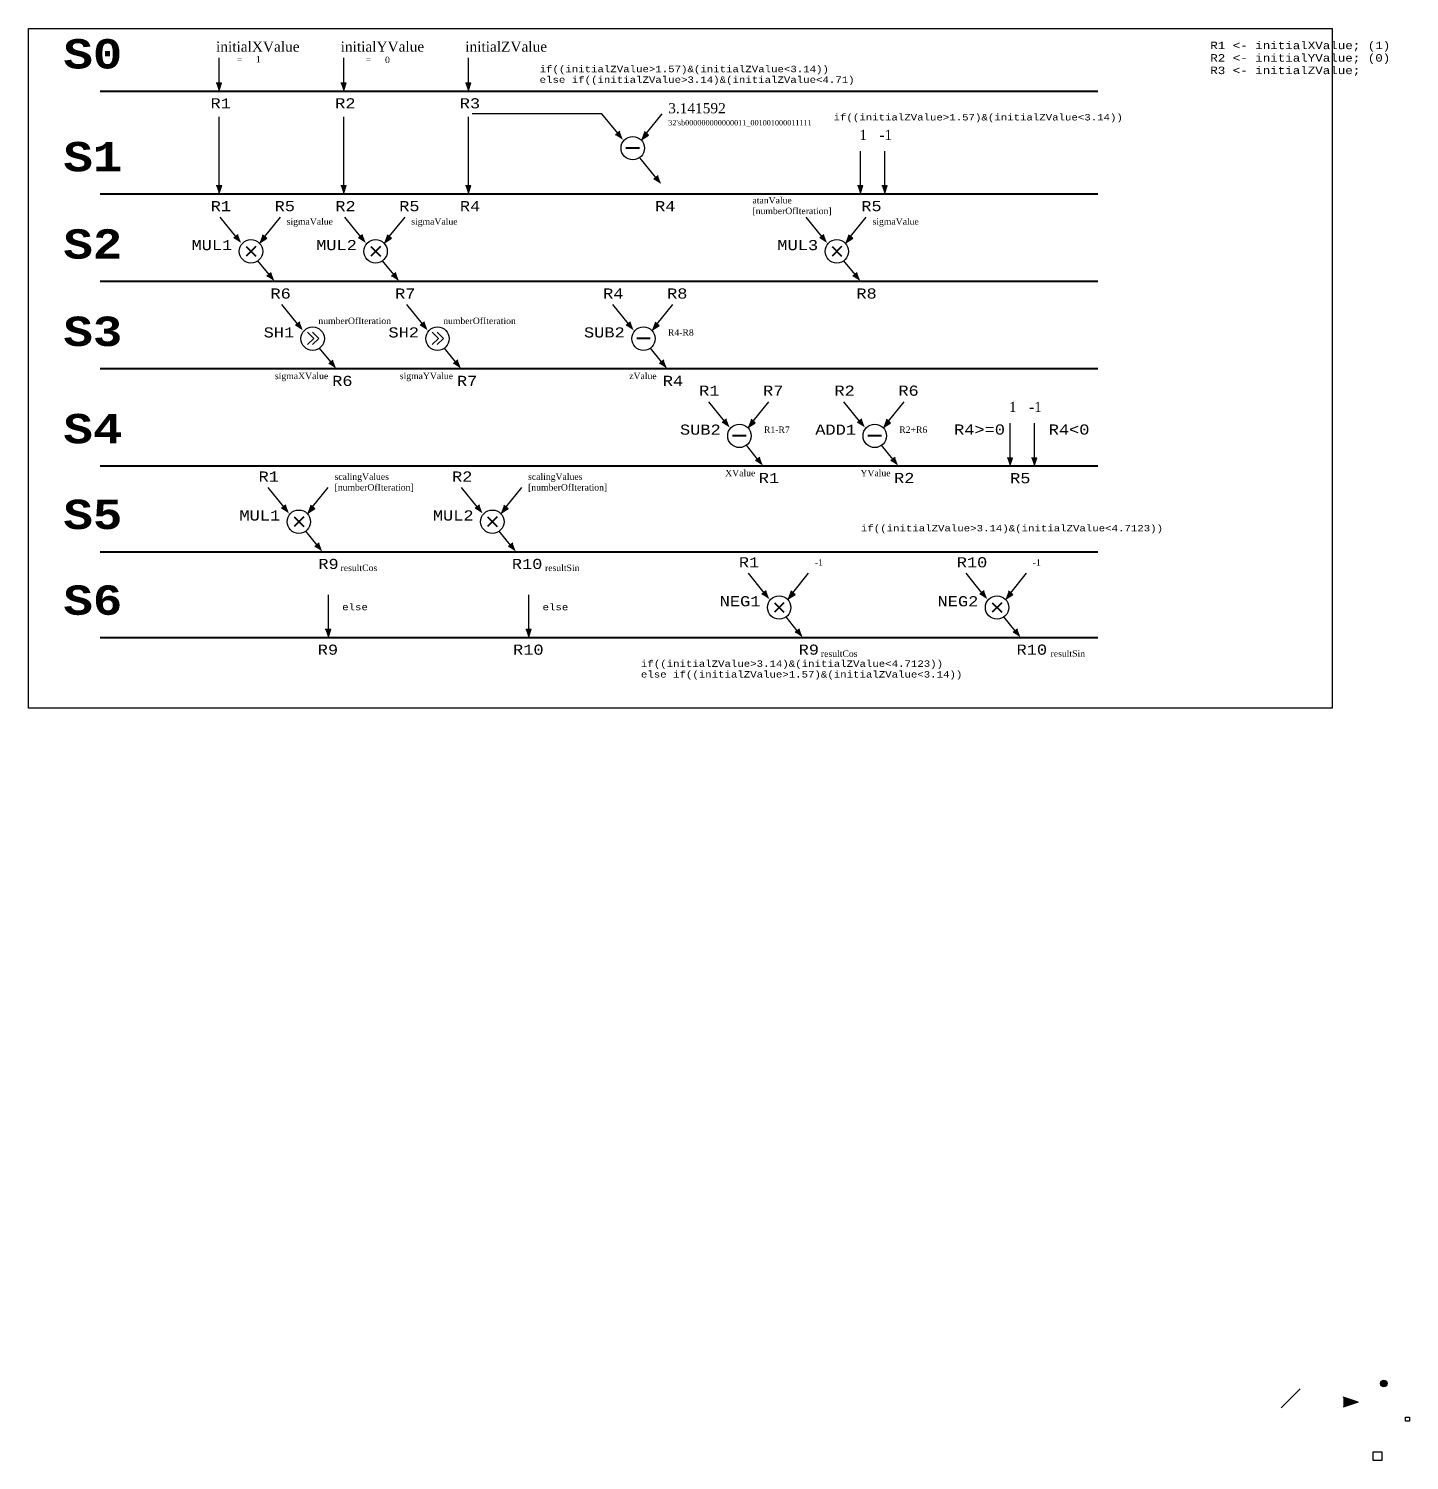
# Model space of a CAD drawing. Header units: millimetres. Extents: x 0 to 7305, y 0 to 6739.
# Drawn here: x 7271.03 to 7296.86, y 6691.1 to 6717.89 of the extents above; entities that cross this region are included whole.
import ezdxf

# ---------------------------------------------------------------- set-up
doc = ezdxf.new("R2010")
doc.units = ezdxf.units.MM
doc.layers.add('allocation', color=1, linetype='Continuous')
doc.layers.add('RTL', color=7, linetype='Continuous')
for name, color, linetype, lineweight in [('bold', 7, 'Continuous', 30), ('bolder', 7, 'Continuous', 40), ('state-divider', 92, 'Continuous', 40)]:
    doc.layers.add(name, color=color, linetype=linetype, lineweight=lineweight)
doc.layers.add('print-not-visible', color=7, linetype='Continuous', plot=False)
doc.styles.add('Times', font='Times New Roman.ttf')

# ---------------------------------------------------------------- blocks, each defined once
blk = doc.blocks.new('subtract operation')
at = {"layer": 'bold', "color": 0, "ltscale": 0.005}
blk.add_circle((0, 0), 0.219, dxfattribs=at)
at = {"layer": 'bolder', "color": 0, "ltscale": 0.005}
blk.add_line((0.127, 0), (-0.127, 0), dxfattribs=at)
blk = doc.blocks.new('multiply operation')
at = {"layer": 'bold', "color": 0, "ltscale": 0.005}
blk.add_circle((0, 0), 0.219, dxfattribs=at)
at = {"layer": 'bolder', "color": 0, "ltscale": 0.005}
for p, q in [((-0.09, 0.09), (0.09, -0.09)), ((0.09, 0.09), (-0.09, -0.09))]:
    blk.add_line(p, q, dxfattribs=at)
blk = doc.blocks.new('shift-right')
at = {"layer": 'bold', "ltscale": 0.005}
for p, q in [((-0.097, 0.121), (0.021, 0.005)), ((-0.097, -0.111), (0.021, 0.005)), ((-0.003, 0.121), (0.114, 0.005)), ((-0.003, -0.111), (0.114, 0.005))]:
    blk.add_line(p, q, dxfattribs=at)
at = {"layer": 'bold', "color": 0, "ltscale": 0.005}
blk.add_circle((0, 0), 0.219, dxfattribs=at)

msp = doc.modelspace()

# ---------------------------------------------------------------- hatches: boundary and pattern name
at = {"ltscale": 0.005}
h = msp.add_hatch(color=0, dxfattribs=at)
h.dxf.hatch_style = 1
h.paths.add_polyline_path([(7274.59, 6716.721), (7274.59, 6716.876), (7274.538, 6716.876)])
h.paths.add_polyline_path([(7274.641, 6716.876), (7274.59, 6716.876), (7274.59, 6716.721)])
h = msp.add_hatch(color=0, dxfattribs=at)
h.dxf.hatch_style = 1
h.paths.add_polyline_path([(7276.921, 6716.721), (7276.921, 6716.876), (7276.869, 6716.876)])
h.paths.add_polyline_path([(7276.972, 6716.876), (7276.921, 6716.876), (7276.921, 6716.721)])
h = msp.add_hatch(color=0, dxfattribs=at)
h.dxf.hatch_style = 1
h.paths.add_polyline_path([(7279.253, 6716.721), (7279.252, 6716.876), (7279.201, 6716.876)])
h.paths.add_polyline_path([(7279.304, 6716.876), (7279.252, 6716.876), (7279.253, 6716.721)])
h = msp.add_hatch(color=0, dxfattribs=at)
h.dxf.hatch_style = 1
h.paths.add_polyline_path([(7282.492, 6715.811), (7282.589, 6715.931), (7282.549, 6715.964)])
h.paths.add_polyline_path([(7282.629, 6715.899), (7282.589, 6715.931), (7282.492, 6715.811)])
h = msp.add_hatch(color=0, dxfattribs=at)
h.dxf.hatch_style = 1
h.paths.add_polyline_path([(7274.592, 6714.798), (7274.592, 6714.952), (7274.54, 6714.952)])
h.paths.add_polyline_path([(7274.643, 6714.952), (7274.592, 6714.952), (7274.592, 6714.798)])
h = msp.add_hatch(color=0, dxfattribs=at)
h.dxf.hatch_style = 1
h.paths.add_polyline_path([(7276.923, 6714.798), (7276.923, 6714.952), (7276.871, 6714.952)])
h.paths.add_polyline_path([(7276.974, 6714.952), (7276.923, 6714.952), (7276.923, 6714.798)])
h = msp.add_hatch(color=0, dxfattribs=at)
h.dxf.hatch_style = 1
h.paths.add_polyline_path([(7279.254, 6714.798), (7279.254, 6714.952), (7279.203, 6714.952)])
h.paths.add_polyline_path([(7279.305, 6714.952), (7279.254, 6714.952), (7279.254, 6714.798)])
h = msp.add_hatch(color=0, dxfattribs=at)
h.dxf.hatch_style = 1
h.paths.add_polyline_path([(7286.588, 6714.798), (7286.587, 6714.952), (7286.536, 6714.952)])
h.paths.add_polyline_path([(7286.639, 6714.952), (7286.587, 6714.952), (7286.588, 6714.798)])
h = msp.add_hatch(color=0, dxfattribs=at)
h.dxf.hatch_style = 1
h.paths.add_polyline_path([(7287.042, 6714.798), (7287.042, 6714.952), (7286.991, 6714.952)])
h.paths.add_polyline_path([(7287.093, 6714.952), (7287.042, 6714.952), (7287.042, 6714.798)])
h = msp.add_hatch(color=0, dxfattribs=at)
h.dxf.hatch_style = 1
h.paths.add_polyline_path([(7275.35, 6713.881), (7275.447, 6714), (7275.407, 6714.033)])
h.paths.add_polyline_path([(7275.487, 6713.968), (7275.447, 6714), (7275.35, 6713.881)])
h = msp.add_hatch(color=0, dxfattribs=at)
h.dxf.hatch_style = 1
h.paths.add_polyline_path([(7277.681, 6713.881), (7277.778, 6714), (7277.738, 6714.033)])
h.paths.add_polyline_path([(7277.818, 6713.968), (7277.778, 6714), (7277.681, 6713.881)])
h = msp.add_hatch(color=0, dxfattribs=at)
h.dxf.hatch_style = 1
h.paths.add_polyline_path([(7286.31, 6713.881), (7286.407, 6714), (7286.367, 6714.033)])
h.paths.add_polyline_path([(7286.447, 6713.968), (7286.407, 6714), (7286.31, 6713.881)])
h = msp.add_hatch(color=0, dxfattribs=at)
h.dxf.hatch_style = 1
h.paths.add_polyline_path([(7282.692, 6712.246), (7282.789, 6712.366), (7282.749, 6712.398)])
h.paths.add_polyline_path([(7282.829, 6712.333), (7282.789, 6712.366), (7282.692, 6712.246)])
h = msp.add_hatch(color=0, dxfattribs=at)
h.dxf.hatch_style = 1
h.paths.add_polyline_path([(7284.488, 6710.428), (7284.585, 6710.547), (7284.545, 6710.58)])
h.paths.add_polyline_path([(7284.625, 6710.515), (7284.585, 6710.547), (7284.488, 6710.428)])
h = msp.add_hatch(color=0, dxfattribs=at)
h.dxf.hatch_style = 1
h.paths.add_polyline_path([(7287.019, 6710.428), (7287.116, 6710.547), (7287.076, 6710.58)])
h.paths.add_polyline_path([(7287.156, 6710.515), (7287.116, 6710.547), (7287.019, 6710.428)])
h = msp.add_hatch(color=0, dxfattribs=at)
h.dxf.hatch_style = 1
h.paths.add_polyline_path([(7289.388, 6709.708), (7289.387, 6709.862), (7289.336, 6709.862)])
h.paths.add_polyline_path([(7289.439, 6709.862), (7289.387, 6709.862), (7289.388, 6709.708)])
h = msp.add_hatch(color=0, dxfattribs=at)
h.dxf.hatch_style = 1
h.paths.add_polyline_path([(7289.842, 6709.708), (7289.842, 6709.862), (7289.79, 6709.862)])
h.paths.add_polyline_path([(7289.893, 6709.862), (7289.842, 6709.862), (7289.842, 6709.708)])
h = msp.add_hatch(color=0, dxfattribs=at)
h.dxf.hatch_style = 1
h.paths.add_polyline_path([(7276.246, 6708.821), (7276.343, 6708.941), (7276.303, 6708.973)])
h.paths.add_polyline_path([(7276.383, 6708.908), (7276.343, 6708.941), (7276.246, 6708.821)])
h = msp.add_hatch(color=0, dxfattribs=at)
h.dxf.hatch_style = 1
h.paths.add_polyline_path([(7279.865, 6708.821), (7279.962, 6708.941), (7279.923, 6708.973)])
h.paths.add_polyline_path([(7280.002, 6708.908), (7279.962, 6708.941), (7279.865, 6708.821)])
h = msp.add_hatch(color=0, dxfattribs=at)
h.dxf.hatch_style = 1
h.paths.add_polyline_path([(7285.23, 6707.216), (7285.328, 6707.336), (7285.288, 6707.369)])
h.paths.add_polyline_path([(7285.368, 6707.304), (7285.328, 6707.336), (7285.23, 6707.216)])
h = msp.add_hatch(color=0, dxfattribs=at)
h.dxf.hatch_style = 1
h.paths.add_polyline_path([(7289.307, 6707.216), (7289.404, 6707.336), (7289.364, 6707.369)])
h.paths.add_polyline_path([(7289.444, 6707.304), (7289.404, 6707.336), (7289.307, 6707.216)])
h = msp.add_hatch(color=0, dxfattribs=at)
h.dxf.hatch_style = 1
h.paths.add_polyline_path([(7276.632, 6706.499), (7276.632, 6706.653), (7276.58, 6706.653)])
h.paths.add_polyline_path([(7276.683, 6706.653), (7276.632, 6706.653), (7276.632, 6706.499)])
h = msp.add_hatch(color=0, dxfattribs=at)
h.dxf.hatch_style = 1
h.paths.add_polyline_path([(7280.381, 6706.499), (7280.381, 6706.653), (7280.33, 6706.653)])
h.paths.add_polyline_path([(7280.433, 6706.653), (7280.381, 6706.653), (7280.381, 6706.499)])
h = msp.add_hatch(color=0, dxfattribs=at)
h.dxf.hatch_style = 1
h.paths.add_polyline_path([(7295.904, 6692.187), (7295.624, 6692.187), (7295.624, 6692.094)])
h.paths.add_polyline_path([(7295.624, 6692.28), (7295.624, 6692.187), (7295.904, 6692.187)])
at = {"layer": 'bold', "ltscale": 0.005}
h = msp.add_hatch(color=0, dxfattribs=at)
h.dxf.hatch_style = 1
h.paths.add_polyline_path([(7282.147, 6715.811), (7282.05, 6715.931), (7282.09, 6715.964)])
h.paths.add_polyline_path([(7282.01, 6715.899), (7282.05, 6715.931), (7282.147, 6715.811)])
h = msp.add_hatch(color=0, dxfattribs=at)
h.dxf.hatch_style = 1
h.paths.add_polyline_path([(7282.863, 6714.983), (7282.766, 6715.103), (7282.806, 6715.135)])
h.paths.add_polyline_path([(7282.726, 6715.07), (7282.766, 6715.103), (7282.863, 6714.983)])
h = msp.add_hatch(color=0, dxfattribs=at)
h.dxf.hatch_style = 1
h.paths.add_polyline_path([(7275.006, 6713.881), (7274.908, 6714), (7274.948, 6714.033)])
h.paths.add_polyline_path([(7274.868, 6713.968), (7274.908, 6714), (7275.006, 6713.881)])
h = msp.add_hatch(color=0, dxfattribs=at)
h.dxf.hatch_style = 1
h.paths.add_polyline_path([(7277.337, 6713.881), (7277.239, 6714), (7277.279, 6714.033)])
h.paths.add_polyline_path([(7277.2, 6713.968), (7277.239, 6714), (7277.337, 6713.881)])
h = msp.add_hatch(color=0, dxfattribs=at)
h.dxf.hatch_style = 1
h.paths.add_polyline_path([(7285.966, 6713.881), (7285.868, 6714), (7285.908, 6714.033)])
h.paths.add_polyline_path([(7285.829, 6713.968), (7285.868, 6714), (7285.966, 6713.881)])
h = msp.add_hatch(color=0, dxfattribs=at)
h.dxf.hatch_style = 1
h.paths.add_polyline_path([(7275.627, 6713.168), (7275.53, 6713.288), (7275.57, 6713.32)])
h.paths.add_polyline_path([(7275.49, 6713.255), (7275.53, 6713.288), (7275.627, 6713.168)])
h = msp.add_hatch(color=0, dxfattribs=at)
h.dxf.hatch_style = 1
h.paths.add_polyline_path([(7277.959, 6713.168), (7277.861, 6713.288), (7277.901, 6713.32)])
h.paths.add_polyline_path([(7277.821, 6713.255), (7277.861, 6713.288), (7277.959, 6713.168)])
h = msp.add_hatch(color=0, dxfattribs=at)
h.dxf.hatch_style = 1
h.paths.add_polyline_path([(7286.588, 6713.168), (7286.49, 6713.288), (7286.53, 6713.32)])
h.paths.add_polyline_path([(7286.45, 6713.255), (7286.49, 6713.288), (7286.588, 6713.168)])
h = msp.add_hatch(color=0, dxfattribs=at)
h.dxf.hatch_style = 1
h.paths.add_polyline_path([(7276.159, 6712.246), (7276.062, 6712.366), (7276.102, 6712.398)])
h.paths.add_polyline_path([(7276.022, 6712.333), (7276.062, 6712.366), (7276.159, 6712.246)])
h = msp.add_hatch(color=0, dxfattribs=at)
h.dxf.hatch_style = 1
h.paths.add_polyline_path([(7278.494, 6712.246), (7278.397, 6712.366), (7278.437, 6712.398)])
h.paths.add_polyline_path([(7278.357, 6712.333), (7278.397, 6712.366), (7278.494, 6712.246)])
h = msp.add_hatch(color=0, dxfattribs=at)
h.dxf.hatch_style = 1
h.paths.add_polyline_path([(7282.348, 6712.246), (7282.251, 6712.366), (7282.291, 6712.398)])
h.paths.add_polyline_path([(7282.211, 6712.333), (7282.251, 6712.366), (7282.348, 6712.246)])
h = msp.add_hatch(color=0, dxfattribs=at)
h.dxf.hatch_style = 1
h.paths.add_polyline_path([(7276.781, 6711.533), (7276.684, 6711.653), (7276.724, 6711.685)])
h.paths.add_polyline_path([(7276.644, 6711.62), (7276.684, 6711.653), (7276.781, 6711.533)])
h = msp.add_hatch(color=0, dxfattribs=at)
h.dxf.hatch_style = 1
h.paths.add_polyline_path([(7279.116, 6711.533), (7279.019, 6711.653), (7279.059, 6711.685)])
h.paths.add_polyline_path([(7278.979, 6711.62), (7279.019, 6711.653), (7279.116, 6711.533)])
h = msp.add_hatch(color=0, dxfattribs=at)
h.dxf.hatch_style = 1
h.paths.add_polyline_path([(7282.97, 6711.533), (7282.872, 6711.653), (7282.912, 6711.685)])
h.paths.add_polyline_path([(7282.833, 6711.62), (7282.872, 6711.653), (7282.97, 6711.533)])
h = msp.add_hatch(color=0, dxfattribs=at)
h.dxf.hatch_style = 1
h.paths.add_polyline_path([(7284.144, 6710.428), (7284.046, 6710.547), (7284.086, 6710.58)])
h.paths.add_polyline_path([(7284.006, 6710.515), (7284.046, 6710.547), (7284.144, 6710.428)])
h = msp.add_hatch(color=0, dxfattribs=at)
h.dxf.hatch_style = 1
h.paths.add_polyline_path([(7286.674, 6710.428), (7286.577, 6710.547), (7286.617, 6710.58)])
h.paths.add_polyline_path([(7286.537, 6710.515), (7286.577, 6710.547), (7286.674, 6710.428)])
h = msp.add_hatch(color=0, dxfattribs=at)
h.dxf.hatch_style = 1
h.paths.add_polyline_path([(7284.766, 6709.715), (7284.668, 6709.835), (7284.708, 6709.867)])
h.paths.add_polyline_path([(7284.628, 6709.802), (7284.668, 6709.835), (7284.766, 6709.715)])
h = msp.add_hatch(color=0, dxfattribs=at)
h.dxf.hatch_style = 1
h.paths.add_polyline_path([(7287.296, 6709.715), (7287.199, 6709.835), (7287.239, 6709.867)])
h.paths.add_polyline_path([(7287.159, 6709.802), (7287.199, 6709.835), (7287.296, 6709.715)])
h = msp.add_hatch(color=0, dxfattribs=at)
h.dxf.hatch_style = 1
h.paths.add_polyline_path([(7275.901, 6708.821), (7275.804, 6708.941), (7275.844, 6708.973)])
h.paths.add_polyline_path([(7275.764, 6708.908), (7275.804, 6708.941), (7275.901, 6708.821)])
h = msp.add_hatch(color=0, dxfattribs=at)
h.dxf.hatch_style = 1
h.paths.add_polyline_path([(7279.521, 6708.821), (7279.424, 6708.941), (7279.464, 6708.973)])
h.paths.add_polyline_path([(7279.384, 6708.908), (7279.424, 6708.941), (7279.521, 6708.821)])
h = msp.add_hatch(color=0, dxfattribs=at)
h.dxf.hatch_style = 1
h.paths.add_polyline_path([(7276.523, 6708.108), (7276.426, 6708.228), (7276.466, 6708.26)])
h.paths.add_polyline_path([(7276.386, 6708.196), (7276.426, 6708.228), (7276.523, 6708.108)])
h = msp.add_hatch(color=0, dxfattribs=at)
h.dxf.hatch_style = 1
h.paths.add_polyline_path([(7280.143, 6708.108), (7280.046, 6708.228), (7280.086, 6708.26)])
h.paths.add_polyline_path([(7280.006, 6708.196), (7280.046, 6708.228), (7280.143, 6708.108)])
h = msp.add_hatch(color=0, dxfattribs=at)
h.dxf.hatch_style = 1
h.paths.add_polyline_path([(7284.886, 6707.216), (7284.789, 6707.336), (7284.829, 6707.369)])
h.paths.add_polyline_path([(7284.749, 6707.304), (7284.789, 6707.336), (7284.886, 6707.216)])
h = msp.add_hatch(color=0, dxfattribs=at)
h.dxf.hatch_style = 1
h.paths.add_polyline_path([(7288.962, 6707.216), (7288.865, 6707.336), (7288.905, 6707.369)])
h.paths.add_polyline_path([(7288.825, 6707.304), (7288.865, 6707.336), (7288.962, 6707.216)])
h = msp.add_hatch(color=0, dxfattribs=at)
h.dxf.hatch_style = 1
h.paths.add_polyline_path([(7285.508, 6706.503), (7285.411, 6706.623), (7285.451, 6706.656)])
h.paths.add_polyline_path([(7285.371, 6706.591), (7285.411, 6706.623), (7285.508, 6706.503)])
h = msp.add_hatch(color=0, dxfattribs=at)
h.dxf.hatch_style = 1
h.paths.add_polyline_path([(7289.584, 6706.503), (7289.487, 6706.623), (7289.527, 6706.656)])
h.paths.add_polyline_path([(7289.447, 6706.591), (7289.487, 6706.623), (7289.584, 6706.503)])
at = {"layer": 'bold', "ltscale": 0.005, "true_color": 0xffffff}
h = msp.add_hatch(color=7, dxfattribs=at)
h.dxf.hatch_style = 1
h.paths.add_polyline_path([(7296.446, 6692.538, 1), (7296.321, 6692.538, 1)])

# ---------------------------------------------------------------- linework, layer by layer
at = {"color": 0, "ltscale": 0.005}
for p, q in [((7274.538, 6716.876), (7274.641, 6716.876)), ((7274.59, 6716.721), (7274.641, 6716.876)), ((7276.869, 6716.876), (7276.972, 6716.876)), ((7276.921, 6716.721), (7276.972, 6716.876)), ((7279.201, 6716.876), (7279.304, 6716.876)), ((7279.253, 6716.721), (7279.304, 6716.876)), ((7282.549, 6715.964), (7282.629, 6715.899)), ((7282.492, 6715.811), (7282.629, 6715.899)), ((7274.54, 6714.952), (7274.643, 6714.952)), ((7274.592, 6714.798), (7274.643, 6714.952)), ((7276.871, 6714.952), (7276.974, 6714.952)), ((7276.923, 6714.798), (7276.974, 6714.952)), ((7279.203, 6714.952), (7279.305, 6714.952)), ((7279.254, 6714.798), (7279.305, 6714.952)), ((7286.536, 6714.952), (7286.639, 6714.952)), ((7286.588, 6714.798), (7286.639, 6714.952)), ((7286.991, 6714.952), (7287.093, 6714.952)), ((7287.042, 6714.798), (7287.093, 6714.952)), ((7275.35, 6713.881), (7275.487, 6713.968)), ((7275.407, 6714.033), (7275.487, 6713.968)), ((7277.681, 6713.881), (7277.818, 6713.968)), ((7277.738, 6714.033), (7277.818, 6713.968)), ((7286.31, 6713.881), (7286.447, 6713.968)), ((7286.367, 6714.033), (7286.447, 6713.968)), ((7282.692, 6712.246), (7282.829, 6712.333)), ((7282.749, 6712.398), (7282.829, 6712.333)), ((7284.545, 6710.58), (7284.625, 6710.515)), ((7287.076, 6710.58), (7287.156, 6710.515)), ((7284.488, 6710.428), (7284.625, 6710.515)), ((7287.019, 6710.428), (7287.156, 6710.515)), ((7289.336, 6709.862), (7289.439, 6709.862)), ((7289.388, 6709.708), (7289.439, 6709.862)), ((7289.79, 6709.862), (7289.893, 6709.862)), ((7289.842, 6709.708), (7289.893, 6709.862)), ((7276.303, 6708.973), (7276.383, 6708.908)), ((7279.923, 6708.973), (7280.002, 6708.908)), ((7276.246, 6708.821), (7276.383, 6708.908)), ((7279.865, 6708.821), (7280.002, 6708.908)), ((7285.288, 6707.369), (7285.368, 6707.304)), ((7289.364, 6707.369), (7289.444, 6707.304)), ((7285.23, 6707.216), (7285.368, 6707.304)), ((7289.307, 6707.216), (7289.444, 6707.304)), ((7276.58, 6706.653), (7276.683, 6706.653)), ((7276.632, 6706.499), (7276.683, 6706.653)), ((7280.33, 6706.653), (7280.433, 6706.653)), ((7280.381, 6706.499), (7280.433, 6706.653)), ((7295.904, 6692.187), (7295.624, 6692.28)), ((7295.904, 6692.187), (7295.624, 6692.094))]:
    msp.add_line(p, q, dxfattribs=at)
at = {"color": 1, "ltscale": 0.005}
msp.add_lwpolyline([(7296.181, 6691.262), (7296.343, 6691.262), (7296.343, 6691.1), (7296.181, 6691.1)], close=True, dxfattribs=at)
at = {"layer": 'bold', "ltscale": 0.005}
for p, q in [((7274.59, 6717.342), (7274.59, 6716.876)), ((7276.921, 6717.342), (7276.921, 6716.876)), ((7279.252, 6717.342), (7279.252, 6716.876)), ((7274.592, 6716.238), (7274.592, 6714.952)), ((7276.923, 6716.238), (7276.923, 6714.952)), ((7279.254, 6716.238), (7279.254, 6714.952)), ((7281.756, 6716.293), (7279.33, 6716.293)), ((7286.587, 6715.595), (7286.587, 6714.952)), ((7287.042, 6715.595), (7287.042, 6714.952)), ((7289.387, 6710.505), (7289.387, 6709.862)), ((7289.842, 6710.505), (7289.842, 6709.862)), ((7276.632, 6707.296), (7276.632, 6706.653)), ((7280.381, 6707.296), (7280.381, 6706.653)), ((7294.817, 6692.438), (7294.463, 6692.084))]:
    msp.add_line(p, q, dxfattribs=at)
at = {"layer": 'bold', "color": 0, "ltscale": 0.005}
for p, q in [((7282.05, 6715.931), (7281.756, 6716.293)), ((7282.589, 6715.931), (7282.883, 6716.293)), ((7282.09, 6715.964), (7282.01, 6715.899)), ((7282.766, 6715.103), (7282.472, 6715.465)), ((7282.806, 6715.135), (7282.726, 6715.07)), ((7274.908, 6714), (7274.614, 6714.362)), ((7275.447, 6714), (7275.741, 6714.362)), ((7277.239, 6714), (7276.946, 6714.362)), ((7277.778, 6714), (7278.072, 6714.362)), ((7285.868, 6714), (7285.575, 6714.362)), ((7286.407, 6714), (7286.701, 6714.362)), ((7274.948, 6714.033), (7274.868, 6713.968)), ((7277.279, 6714.033), (7277.2, 6713.968)), ((7285.908, 6714.033), (7285.829, 6713.968)), ((7275.53, 6713.288), (7275.32, 6713.547)), ((7277.861, 6713.288), (7277.651, 6713.547)), ((7286.49, 6713.288), (7286.28, 6713.547)), ((7275.57, 6713.32), (7275.49, 6713.255)), ((7277.901, 6713.32), (7277.821, 6713.255)), ((7286.53, 6713.32), (7286.45, 6713.255)), ((7276.062, 6712.366), (7275.768, 6712.728)), ((7278.397, 6712.366), (7278.103, 6712.728)), ((7282.251, 6712.366), (7281.957, 6712.728)), ((7282.789, 6712.366), (7283.083, 6712.728)), ((7276.102, 6712.398), (7276.022, 6712.333)), ((7278.437, 6712.398), (7278.357, 6712.333)), ((7282.291, 6712.398), (7282.211, 6712.333)), ((7276.684, 6711.653), (7276.473, 6711.912)), ((7279.019, 6711.653), (7278.808, 6711.912)), ((7282.872, 6711.653), (7282.662, 6711.912)), ((7276.724, 6711.685), (7276.644, 6711.62)), ((7279.059, 6711.685), (7278.979, 6711.62)), ((7282.912, 6711.685), (7282.833, 6711.62)), ((7284.046, 6710.547), (7283.753, 6710.91)), ((7284.585, 6710.547), (7284.879, 6710.91)), ((7286.577, 6710.547), (7286.283, 6710.91)), ((7287.116, 6710.547), (7287.41, 6710.91)), ((7284.086, 6710.58), (7284.006, 6710.515)), ((7286.617, 6710.58), (7286.537, 6710.515)), ((7284.668, 6709.835), (7284.458, 6710.094)), ((7287.199, 6709.835), (7286.988, 6710.094)), ((7284.708, 6709.867), (7284.628, 6709.802)), ((7287.239, 6709.867), (7287.159, 6709.802)), ((7275.804, 6708.941), (7275.51, 6709.303)), ((7276.343, 6708.941), (7276.637, 6709.303)), ((7279.424, 6708.941), (7279.13, 6709.303)), ((7279.962, 6708.941), (7280.256, 6709.303)), ((7275.844, 6708.973), (7275.764, 6708.908)), ((7279.464, 6708.973), (7279.384, 6708.908)), ((7276.426, 6708.228), (7276.215, 6708.487)), ((7280.046, 6708.228), (7279.835, 6708.487)), ((7276.466, 6708.26), (7276.386, 6708.196)), ((7280.086, 6708.26), (7280.006, 6708.196)), ((7284.789, 6707.336), (7284.495, 6707.698)), ((7285.328, 6707.336), (7285.622, 6707.698)), ((7288.865, 6707.336), (7288.571, 6707.698)), ((7289.404, 6707.336), (7289.698, 6707.698)), ((7284.829, 6707.369), (7284.749, 6707.304)), ((7288.905, 6707.369), (7288.825, 6707.304)), ((7285.411, 6706.623), (7285.2, 6706.883)), ((7289.487, 6706.623), (7289.276, 6706.883)), ((7285.451, 6706.656), (7285.371, 6706.591)), ((7289.527, 6706.656), (7289.447, 6706.591))]:
    msp.add_line(p, q, dxfattribs=at)
at = {"layer": 'bold', "color": 232, "ltscale": 0.005}
msp.add_lwpolyline([(7296.786, 6691.908), (7296.86, 6691.908), (7296.86, 6691.834), (7296.786, 6691.834)], close=True, dxfattribs=at)
at = {"layer": 'bold', "ltscale": 0.005}
msp.add_circle((7296.383, 6692.538), 0.0624, dxfattribs=at)
at = {"layer": 'print-not-visible', "ltscale": 0.005}
msp.add_lwpolyline([(7295.414, 6705.174), (7271.031, 6705.174), (7271.031, 6717.89), (7295.414, 6717.89)], close=True, dxfattribs=at)
at = {"layer": 'state-divider', "ltscale": 0.005}
for p, q in [((7272.37, 6716.721), (7291.03, 6716.721)), ((7272.37, 6714.798), (7291.03, 6714.798)), ((7272.37, 6713.163), (7291.03, 6713.163)), ((7272.37, 6711.529), (7291.03, 6711.529)), ((7272.37, 6709.708), (7291.03, 6709.708)), ((7272.37, 6708.103), (7291.03, 6708.103)), ((7272.37, 6706.499), (7291.03, 6706.499))]:
    msp.add_line(p, q, dxfattribs=at)

# ---------------------------------------------------------------- block references
at = {"layer": 'bold', "ltscale": 0.005}
for name, p in [('subtract operation', (7282.332, 6715.654)), ('shift-right', (7276.344, 6712.089)), ('shift-right', (7278.679, 6712.089)), ('subtract operation', (7282.533, 6712.089)), ('subtract operation', (7284.328, 6710.27)), ('subtract operation', (7286.859, 6710.27))]:
    msp.add_blockref(name, p, dxfattribs=at)
at = {"layer": 'bolder', "color": 0}
for p in [(7275.19, 6713.723), (7277.521, 6713.723), (7286.15, 6713.723), (7276.086, 6708.664), (7279.706, 6708.664), (7285.071, 6707.059), (7289.147, 6707.059)]:
    msp.add_blockref('multiply operation', p, dxfattribs=at)

# ---------------------------------------------------------------- texts
at = {"layer": 'allocation', "color": 4, "ltscale": 0.005, "char_height": 0.12, "attachment_point": 1, "style": 'Times'}
for s, width, gutter_width, heights, insert in [('{\\fCourier New|b0|i0|c238|p0;if((initialZValue>1.57)&(initialZValue<3.14))\\Pelse if((initialZValue>3.14)&(initialZValue<4.71)}', 6.94721, 6.661338147750939e-16, [0.593], (7280.59, 6717.195)), ('{\\fCourier New|b0|i0|c238|p0;if((initialZValue>1.57)&(initialZValue<3.14))}', 5.61484, 6.661338147750939e-16, [0.254], (7286.089, 6716.292)), ('{\\fCourier New|b0|i0|c238|p0;if((initialZValue>3.14)&(initialZValue<4.7123))}', 6.30358, 0.95, [0.615], (7286.6, 6708.603)), ('{\\fCourier New|b0|i0|c238|p0;else}', 0.81909, 0.95, [0.243], (7276.896, 6707.127)), ('{\\fCourier New|b0|i0|c238|p0;else}', 0.81909, 0.95, [0.243], (7280.645, 6707.127)), ('{\\fCourier New|b0|i0|c238|p0;if((initialZValue>3.14)&(initialZValue<4.7123))\\Pelse if((initialZValue>1.57)&(initialZValue<3.14))}', 6.30358, 0.95, [0.615], (7282.485, 6706.068))]:
    msp.add_mtext_dynamic_manual_height_columns(s, width=width, gutter_width=gutter_width, heights=heights, dxfattribs=dict(at, insert=insert))
at = {"layer": 'allocation', "ltscale": 0.005, "char_height": 0.19, "attachment_point": 1, "style": 'Times'}
for s, insert in [('{\\fCourier New|b0|i0|c238|p0;R1}', (7274.434, 6716.588)), ('{\\fCourier New|b0|i0|c238|p0;R2}', (7276.765, 6716.588)), ('{\\fCourier New|b0|i0|c238|p0;R3}', (7279.096, 6716.588)), ('{\\fCourier New|b0|i0|c238|p0;R1}', (7274.436, 6714.664)), ('{\\fCourier New|b0|i0|c238|p0;R5}', (7275.632, 6714.664)), ('{\\fCourier New|b0|i0|c238|p0;R2}', (7276.767, 6714.664)), ('{\\fCourier New|b0|i0|c238|p0;R5}', (7277.963, 6714.664)), ('{\\fCourier New|b0|i0|c238|p0;R4}', (7279.098, 6714.664)), ('{\\fCourier New|b0|i0|c238|p0;R4}', (7282.749, 6714.664)), ('{\\fCourier New|b0|i0|c238|p0;R5}', (7286.607, 6714.664)), ('{\\fCourier New|b0|i0|c238|p0;R6}', (7275.555, 6713.029)), ('{\\fCourier New|b0|i0|c238|p0;R7}', (7277.886, 6713.029)), ('{\\fCourier New|b0|i0|c238|p0;R4}', (7281.778, 6713.029)), ('{\\fCourier New|b0|i0|c238|p0;R8}', (7282.974, 6713.029)), ('{\\fCourier New|b0|i0|c238|p0;R8}', (7286.515, 6713.029)), ('{\\fCourier New|b0|i0|c238|p0;R6}', (7276.709, 6711.394)), ('{\\fCourier New|b0|i0|c238|p0;R7}', (7279.043, 6711.394)), ('{\\fCourier New|b0|i0|c238|p0;R4}', (7282.894, 6711.395)), ('{\\fCourier New|b0|i0|c238|p0;R1}', (7283.574, 6711.211)), ('{\\fCourier New|b0|i0|c238|p0;R7}', (7284.77, 6711.211)), ('{\\fCourier New|b0|i0|c238|p0;R2}', (7286.105, 6711.211)), ('{\\fCourier New|b0|i0|c238|p0;R6}', (7287.301, 6711.211)), ('{\\fCourier New|b0|i0|c238|p0;R1}', (7275.332, 6709.604)), ('{\\fCourier New|b0|i0|c238|p0;R2}', (7278.951, 6709.604)), ('{\\fCourier New|b0|i0|c238|p0;R1}', (7284.69, 6709.577)), ('{\\fCourier New|b0|i0|c238|p0;R2}', (7287.22, 6709.577)), ('{\\fCourier New|b0|i0|c238|p0;R5}', (7289.392, 6709.574)), ('{\\fCourier New|b0|i0|c238|p0;R9}', (7276.45, 6707.969)), ('{\\fCourier New|b0|i0|c238|p0;R10}', (7280.07, 6707.969)), ('{\\fCourier New|b0|i0|c238|p0;R1}', (7284.317, 6708)), ('{\\fCourier New|b0|i0|c238|p0;R10}', (7288.393, 6708)), ('{\\fCourier New|b0|i0|c238|p0;R9}', (7276.439, 6706.365)), ('{\\fCourier New|b0|i0|c238|p0;R10}', (7280.093, 6706.365)), ('{\\fCourier New|b0|i0|c238|p0;R9}', (7285.435, 6706.365)), ('{\\fCourier New|b0|i0|c238|p0;R10}', (7289.512, 6706.365))]:
    msp.add_mtext_dynamic_manual_height_columns(s, width=0.84994, gutter_width=0.95, heights=[0], dxfattribs=dict(at, insert=insert))
at = {"layer": 'allocation', "color": 6, "ltscale": 0.005, "char_height": 0.19, "attachment_point": 1, "style": 'Times'}
for s, insert in [('{\\fCourier New|b0|i0|c238|p0;MUL1}', (7274.078, 6713.935)), ('{\\fCourier New|b0|i0|c238|p0;MUL2}', (7276.409, 6713.935)), ('{\\fCourier New|b0|i0|c238|p0;MUL3}', (7285.038, 6713.935)), ('{\\fCourier New|b0|i0|c238|p0;SH1}', (7275.427, 6712.301)), ('{\\fCourier New|b0|i0|c238|p0;SH2}', (7277.762, 6712.301)), ('{\\fCourier New|b0|i0|c238|p0;SUB2}', (7281.42, 6712.301)), ('{\\fCourier New|b0|i0|c238|p0;SUB2}', (7283.216, 6710.482)), ('{\\fCourier New|b0|i0|c238|p0;ADD1}', (7285.747, 6710.482)), ('{\\fCourier New|b0|i0|c238|p0;R4>=0}', (7288.343, 6710.484)), ('{\\fCourier New|b0|i0|c238|p0;R4<0}', (7290.114, 6710.484)), ('{\\fCourier New|b0|i0|c238|p0;MUL1}', (7274.974, 6708.876)), ('{\\fCourier New|b0|i0|c238|p0;MUL2}', (7278.593, 6708.876)), ('{\\fCourier New|b0|i0|c238|p0;NEG1}', (7283.959, 6707.271)), ('{\\fCourier New|b0|i0|c238|p0;NEG2}', (7288.035, 6707.271))]:
    msp.add_mtext_dynamic_manual_height_columns(s, width=0.84994, gutter_width=0.95, heights=[0], dxfattribs=dict(at, insert=insert))
at = {"layer": 'bolder', "color": 0, "ltscale": 0.005, "attachment_point": 1, "style": 'Times'}
for s, width, heights, insert, char_height in [('{\\fTimes New Roman|b0|i0|c238|p0;initialXValue}', 0.84994, [0], (7274.537, 6717.649), 0.19), ('{\\fTimes New Roman|b0|i0|c238|p0;initialYValue}', 0.84994, [0], (7276.868, 6717.649), 0.19), ('{\\fTimes New Roman|b0|i0|c238|p0;initialZValue}', 0.84994, [0], (7279.199, 6717.649), 0.19), ('\\pxi-3,l4,t4;{\\fTimes New Roman|b0|i0|c238|p0;=^I1}', 0.8851, [0.202], (7274.803, 6717.378), 0.12), ('\\pxi-3,l4,t4;{\\fTimes New Roman|b0|i0|c238|p0;=^I0}', 0.84994, [0], (7277.218, 6717.366), 0.12), ("{\\fTimes New Roman|b0|i0|c238|p0;3.141592^J\\H0.52632x;32'sb000000000000011_001001000011111}", 0.84994, [0], (7282.996, 6716.496), 0.19), ('{\\fTimes New Roman|b0|i0|c238|p0;1}', 0.84994, [0], (7286.569, 6715.997), 0.19), ('{\\fTimes New Roman|b0|i0|c238|p0;-1}', 0.84994, [0], (7286.945, 6715.997), 0.19), ('{\\fTimes New Roman|b0|i0|c238|p0;atanValue\\P[numberOfIteration]}', 0.84994, [0], (7284.572, 6714.739), 0.12), ('{\\fTimes New Roman|b0|i0|c238|p0;sigmaValue}', 0.84994, [0], (7275.858, 6714.342), 0.12), ('{\\fTimes New Roman|b0|i0|c238|p0;sigmaValue}', 0.84994, [0], (7278.189, 6714.342), 0.12), ('{\\fTimes New Roman|b0|i0|c238|p0;sigmaValue}', 0.84994, [0], (7286.818, 6714.342), 0.12), ('{\\fTimes New Roman|b0|i0|c238|p0;numberOfIteration}', 0.84994, [0], (7276.451, 6712.482), 0.12), ('{\\fTimes New Roman|b0|i0|c238|p0;numberOfIteration}', 0.84994, [0], (7278.786, 6712.482), 0.12), ('{\\fTimes New Roman|b0|i0|c238|p0;R4-R8}', 0.84994, [0], (7282.99, 6712.264), 0.12), ('{\\fTimes New Roman|b0|i0|c238|p0;sigmaXValue}', 0.84994, [0], (7275.639, 6711.452), 0.12), ('{\\fTimes New Roman|b0|i0|c238|p0;sigmaYValue}', 0.84994, [0], (7277.974, 6711.452), 0.12), ('{\\fTimes New Roman|b0|i0|c238|p0;zValue}', 0.84994, [0], (7282.266, 6711.452), 0.12), ('{\\fTimes New Roman|b0|i0|c238|p0;1}', 0.84994, [0], (7289.369, 6710.907), 0.19), ('{\\fTimes New Roman|b0|i0|c238|p0;-1}', 0.84994, [0], (7289.745, 6710.907), 0.19), ('{\\fTimes New Roman|b0|i0|c238|p0;R1-R7}', 0.84994, [0], (7284.786, 6710.446), 0.12), ('{\\fTimes New Roman|b0|i0|c238|p0;R2+R6}', 0.84994, [0], (7287.317, 6710.446), 0.12), ('{\\fTimes New Roman|b0|i0|c238|p0;scalingValues\\P[numberOfIteration]}', 0.84994, [0], (7276.754, 6709.567), 0.12), ('{\\fTimes New Roman|b0|i0|c238|p0;scalingValues\\P[numberOfIteration]}', 0.84994, [0], (7280.374, 6709.567), 0.12), ('{\\fTimes New Roman|b0|i0|c238|p0;XValue}', 0.84994, [0], (7284.061, 6709.634), 0.12), ('{\\fTimes New Roman|b0|i0|c238|p0;YValue}', 0.84994, [0], (7286.592, 6709.634), 0.12), ('{\\fTimes New Roman|b0|i0|c238|p0;-1}', 0.84994, [0], (7285.739, 6707.962), 0.12), ('{\\fTimes New Roman|b0|i0|c238|p0;-1}', 0.84994, [0], (7289.815, 6707.962), 0.12), ('{\\fTimes New Roman|b0|i0|c238|p0;resultCos}', 0.84994, [0], (7276.867, 6707.86), 0.12), ('{\\fTimes New Roman|b0|i0|c238|p0;resultSin}', 0.84994, [0], (7280.691, 6707.86), 0.12), ('{\\fTimes New Roman|b0|i0|c238|p0;resultCos}', 0.84994, [0], (7285.852, 6706.255), 0.12), ('{\\fTimes New Roman|b0|i0|c238|p0;resultSin}', 0.84994, [0], (7290.149, 6706.258), 0.12)]:
    msp.add_mtext_dynamic_manual_height_columns(s, width=width, gutter_width=0.95, heights=heights, dxfattribs=dict(at, insert=insert, char_height=char_height))
at = {"layer": 'RTL', "ltscale": 0.005, "insert": (7293.136, 6717.646), "char_height": 0.14, "attachment_point": 1, "style": 'Times'}
msp.add_mtext_dynamic_manual_height_columns('{\\fCourier New|b0|i0|c238|p0;R1 <- initialXValue; (1)\\PR2 <- initialYValue; (0)\\PR3 <- initialZValue;}', width=3.59505, gutter_width=0.95, heights=[1.176], dxfattribs=at)
at = {"layer": 'state-divider', "ltscale": 0.005, "char_height": 0.55, "attachment_point": 1, "style": 'Times'}
for s, insert in [('{\\fCourier New|b1|i0|c238|p0;S0}', (7271.681, 6717.694)), ('{\\fCourier New|b1|i0|c238|p0;S1}', (7271.681, 6715.77)), ('{\\fCourier New|b1|i0|c238|p0;S2}', (7271.681, 6714.136)), ('{\\fCourier New|b1|i0|c238|p0;S3}', (7271.681, 6712.502)), ('{\\fCourier New|b1|i0|c238|p0;S4}', (7271.681, 6710.681)), ('{\\fCourier New|b1|i0|c238|p0;S5}', (7271.681, 6709.076)), ('{\\fCourier New|b1|i0|c238|p0;S6}', (7271.681, 6707.472))]:
    msp.add_mtext_dynamic_manual_height_columns(s, width=0.84994, gutter_width=0.95, heights=[0], dxfattribs=dict(at, insert=insert))

doc.saveas('drawing.dxf')
